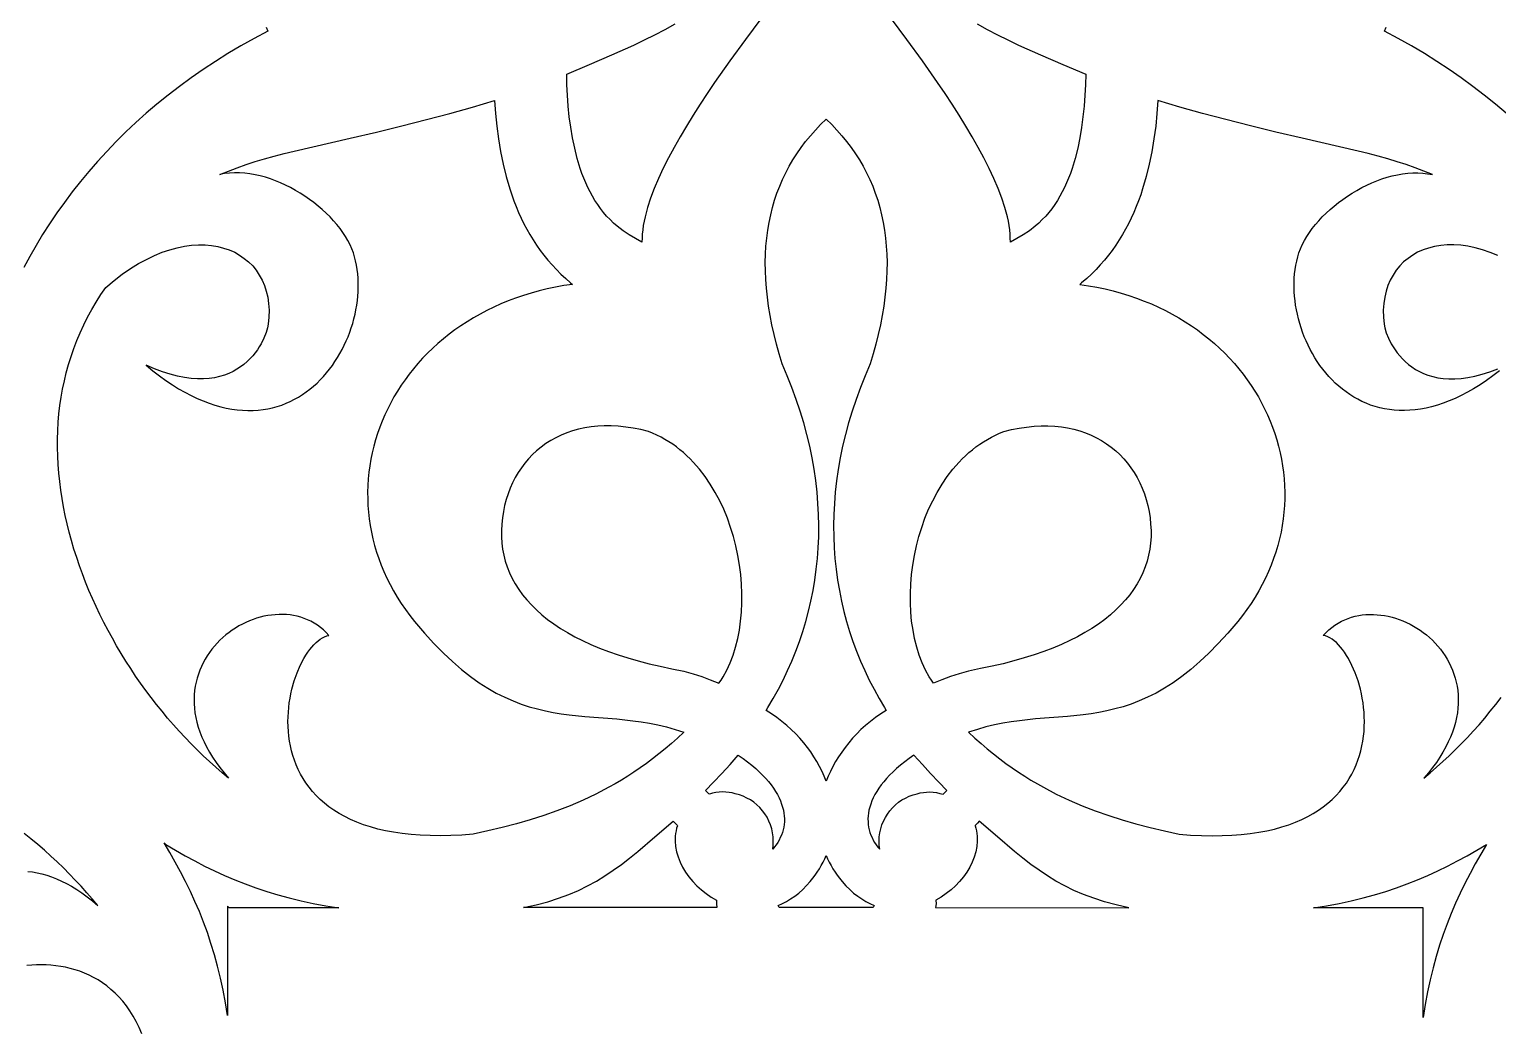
# Model space of a CAD drawing. Extents: x -212 to 212, y -212 to 212.
# Drawn here: x -64.7 to 54.7, y 38.6 to 119.9 of the extents above; entities that cross this region are included whole.
import ezdxf

# ---------------------------------------------------------------- set-up
doc = ezdxf.new("R2010")
doc.units = 0
doc.layers.add('PLAN_1', color=18, linetype='CONTINUOUS')

msp = doc.modelspace()

# ---------------------------------------------------------------- linework, layer by layer
at = {"layer": 'PLAN_1'}
for points in [[(-5.24, 120.78), (-6.5, 119.09), (-7.76, 117.35), (-9, 115.59), (-9.6, 114.71), (-10.18, 113.82), (-10.75, 112.93), (-11.29, 112.05), (-11.81, 111.18), (-12.3, 110.31), (-12.76, 109.46), (-13.19, 108.62), (-13.57, 107.79), (-13.91, 106.98), (-14.21, 106.19), (-14.46, 105.42), (-14.66, 104.68), (-14.74, 104.32), (-14.8, 103.96), (-14.85, 103.61), (-14.88, 103.27), (-14.9, 102.94), (-14.91, 102.61), (-15.44, 102.9), (-15.95, 103.21), (-16.45, 103.54), (-16.92, 103.9), (-17.22, 104.16), (-17.5, 104.44), (-17.78, 104.72), (-18.03, 105.02), (-18.28, 105.34), (-18.51, 105.66), (-18.73, 105.99), (-18.93, 106.34), (-19.13, 106.69), (-19.31, 107.06), (-19.48, 107.43), (-19.64, 107.81), (-19.79, 108.2), (-19.93, 108.6), (-20.17, 109.41), (-20.38, 110.24), (-20.56, 111.09), (-20.7, 111.95), (-20.82, 112.81), (-20.9, 113.68), (-20.97, 114.55), (-21.01, 115.41), (-21.03, 116.26), (-19.18, 117.05), (-17.36, 117.84), (-15.58, 118.64), (-14.71, 119.06), (-13.86, 119.48), (-13.03, 119.91), (-12.22, 120.36)], [(12.35, 120.36), (13.17, 119.91), (14, 119.48), (14.85, 119.05), (15.72, 118.64), (17.5, 117.84), (19.32, 117.05), (21.17, 116.26), (21.15, 115.41), (21.1, 114.55), (21.04, 113.68), (20.95, 112.81), (20.84, 111.94), (20.7, 111.08), (20.52, 110.24), (20.31, 109.4), (20.06, 108.59), (19.93, 108.2), (19.78, 107.81), (19.62, 107.43), (19.45, 107.06), (19.26, 106.69), (19.07, 106.34), (18.87, 105.99), (18.65, 105.66), (18.42, 105.33), (18.17, 105.02), (17.92, 104.72), (17.64, 104.44), (17.36, 104.16), (17.06, 103.9), (16.59, 103.54), (16.09, 103.21), (15.58, 102.9), (15.05, 102.61), (15.04, 102.94), (15.03, 103.27), (14.99, 103.61), (14.94, 103.96), (14.88, 104.31), (14.8, 104.68), (14.6, 105.42), (14.35, 106.19), (14.05, 106.98), (13.71, 107.79), (13.33, 108.61), (12.9, 109.46), (12.44, 110.31), (11.95, 111.18), (11.43, 112.05), (10.89, 112.93), (10.32, 113.82), (9.74, 114.7), (9.13, 115.59), (7.9, 117.35), (6.64, 119.08), (5.38, 120.77)], [(-45.46, 120.09), (-45.33, 119.77), (-46.43, 119.18), (-47.51, 118.57), (-48.57, 117.95), (-49.59, 117.3), (-50.59, 116.64), (-51.57, 115.96), (-52.52, 115.27), (-53.44, 114.56), (-54.34, 113.83), (-55.21, 113.09), (-56.05, 112.33), (-56.87, 111.57), (-57.66, 110.78), (-58.43, 109.99), (-59.17, 109.18), (-59.88, 108.36), (-60.57, 107.53), (-61.24, 106.69), (-61.87, 105.84), (-62.49, 104.98), (-63.07, 104.11), (-63.64, 103.23), (-64.17, 102.34), (-64.68, 101.44), (-65.17, 100.54)], [(55.35, 113.09), (54.48, 113.83), (53.58, 114.55), (52.66, 115.27), (51.71, 115.96), (50.73, 116.64), (49.73, 117.3), (48.71, 117.94), (47.65, 118.57), (46.57, 119.18), (45.47, 119.77), (45.6, 120.09)], [(54.81, 92.15), (54.28, 91.74), (53.75, 91.36), (53.23, 91.01), (52.71, 90.69), (52.21, 90.4), (51.7, 90.13), (51.21, 89.9), (50.72, 89.69), (50.24, 89.51), (49.77, 89.35), (49.3, 89.22), (48.84, 89.11), (48.39, 89.03), (47.95, 88.96), (47.52, 88.93), (47.09, 88.91), (46.67, 88.92), (46.26, 88.94), (45.86, 88.99), (45.47, 89.05), (45.08, 89.14), (44.71, 89.24), (44.34, 89.36), (43.98, 89.5), (43.63, 89.66), (43.29, 89.83), (42.97, 90.01), (42.65, 90.21), (42.34, 90.43), (42.04, 90.66), (41.74, 90.9), (41.46, 91.15), (41.2, 91.41), (40.94, 91.69), (40.69, 91.98), (40.45, 92.27), (40.22, 92.58), (40, 92.89), (39.8, 93.21), (39.6, 93.54), (39.42, 93.88), (39.25, 94.22), (39.09, 94.57), (38.94, 94.92), (38.8, 95.28), (38.68, 95.64), (38.57, 96), (38.47, 96.37), (38.38, 96.74), (38.3, 97.1), (38.24, 97.47), (38.19, 97.84), (38.15, 98.21), (38.13, 98.58), (38.11, 98.95), (38.12, 99.31), (38.13, 99.67), (38.16, 100.03), (38.2, 100.38), (38.26, 100.73), (38.33, 101.07), (38.41, 101.41), (38.51, 101.74), (38.63, 102.07), (38.78, 102.4), (38.95, 102.73), (39.14, 103.06), (39.36, 103.39), (39.59, 103.71), (39.85, 104.03), (40.12, 104.35), (40.41, 104.66), (40.72, 104.96), (41.04, 105.26), (41.37, 105.54), (41.72, 105.82), (42.08, 106.09), (42.45, 106.34), (42.83, 106.59), (43.22, 106.82), (43.62, 107.04), (44.02, 107.24), (44.43, 107.42), (44.84, 107.59), (45.25, 107.75), (45.67, 107.88), (46.09, 107.99), (46.51, 108.09), (46.93, 108.16), (47.35, 108.21), (47.76, 108.24), (48.17, 108.24), (48.58, 108.22), (48.97, 108.17), (49.37, 108.1), (48.67, 108.38), (47.96, 108.65), (47.24, 108.91), (46.49, 109.15), (45.73, 109.39), (44.95, 109.61), (44.15, 109.82), (43.33, 110.01), (38.78, 111.06), (36.63, 111.56), (34.57, 112.06), (32.57, 112.57), (30.66, 113.07), (28.82, 113.59), (27.04, 114.13), (26.96, 113.08), (26.86, 112.04), (26.72, 111), (26.55, 109.96), (26.34, 108.94), (26.09, 107.94), (25.8, 106.95), (25.64, 106.46), (25.47, 105.98), (25.28, 105.5), (25.08, 105.03), (24.87, 104.57), (24.65, 104.11), (24.41, 103.66), (24.16, 103.22), (23.9, 102.79), (23.62, 102.36), (23.33, 101.94), (23.02, 101.54), (22.7, 101.14), (22.36, 100.75), (22.01, 100.37), (21.64, 100), (21.25, 99.65), (20.84, 99.3), (20.69, 99.17), (21.39, 99.06), (22.08, 98.94), (22.75, 98.8), (23.41, 98.64), (24.06, 98.46), (24.69, 98.26), (25.31, 98.05), (25.92, 97.82), (26.51, 97.58), (27.09, 97.32), (27.65, 97.05), (28.2, 96.76), (28.74, 96.46), (29.26, 96.14), (29.76, 95.81), (30.25, 95.47), (30.73, 95.11), (31.19, 94.75), (31.63, 94.37), (32.06, 93.98), (32.48, 93.58), (32.87, 93.17), (33.26, 92.74), (33.62, 92.31), (33.97, 91.87), (34.31, 91.42), (34.62, 90.96), (34.92, 90.5), (35.21, 90.02), (35.47, 89.54), (35.72, 89.06), (35.95, 88.56), (36.17, 88.06), (36.37, 87.55), (36.55, 87.04), (36.71, 86.53), (36.85, 86.01), (36.98, 85.48), (37.09, 84.95), (37.18, 84.42), (37.25, 83.89), (37.3, 83.35), (37.34, 82.81), (37.36, 82.27), (37.35, 81.73), (37.33, 81.19), (37.29, 80.64), (37.23, 80.1), (37.15, 79.56), (37.05, 79.02), (36.93, 78.48), (36.79, 77.94), (36.63, 77.4), (36.45, 76.87), (36.25, 76.34), (36.03, 75.81), (35.79, 75.28), (35.53, 74.76), (35.25, 74.25), (34.95, 73.74), (34.62, 73.23), (34.28, 72.73), (33.91, 72.24), (33.53, 71.75), (32.73, 70.82), (31.95, 69.96), (31.19, 69.19), (30.44, 68.49), (29.71, 67.85), (28.99, 67.29), (28.28, 66.78), (27.58, 66.33), (26.89, 65.94), (26.2, 65.6), (25.53, 65.3), (24.87, 65.04), (24.21, 64.82), (23.55, 64.64), (22.9, 64.49), (22.25, 64.36), (21.61, 64.25), (20.97, 64.17), (19.68, 64.04), (17.1, 63.83), (15.78, 63.69), (15.11, 63.59), (14.44, 63.48), (13.75, 63.34), (13.06, 63.18), (12.36, 62.98), (11.65, 62.75), (12.15, 62.28), (12.66, 61.83), (13.17, 61.4), (13.67, 60.99), (14.18, 60.6), (14.69, 60.22), (15.19, 59.86), (15.7, 59.51), (16.21, 59.18), (16.72, 58.86), (17.24, 58.56), (17.75, 58.27), (18.78, 57.72), (19.83, 57.23), (20.88, 56.77), (21.95, 56.36), (23.04, 55.98), (24.14, 55.63), (25.26, 55.3), (26.4, 55), (27.57, 54.72), (28.76, 54.46), (29.69, 54.39), (30.59, 54.34), (31.45, 54.33), (32.27, 54.34), (33.06, 54.37), (33.82, 54.43), (34.55, 54.51), (35.24, 54.61), (35.9, 54.74), (36.52, 54.88), (37.12, 55.05), (37.69, 55.23), (38.23, 55.43), (38.74, 55.65), (39.22, 55.89), (39.67, 56.14), (40.1, 56.41), (40.49, 56.69), (40.87, 56.98), (41.22, 57.29), (41.54, 57.61), (41.84, 57.94), (42.11, 58.28), (42.37, 58.62), (42.6, 58.98), (42.8, 59.34), (42.99, 59.72), (43.16, 60.09), (43.3, 60.47), (43.43, 60.86), (43.54, 61.25), (43.63, 61.64), (43.7, 62.03), (43.76, 62.43), (43.8, 62.82), (43.82, 63.22), (43.83, 63.61), (43.82, 64), (43.8, 64.38), (43.77, 64.77), (43.72, 65.14), (43.66, 65.52), (43.59, 65.88), (43.51, 66.24), (43.32, 66.93), (43.09, 67.59), (42.82, 68.19), (42.53, 68.75), (42.38, 69), (42.22, 69.25), (42.06, 69.47), (41.89, 69.68), (41.72, 69.87), (41.55, 70.04), (41.38, 70.19), (41.2, 70.32), (41.02, 70.43), (40.85, 70.51), (40.67, 70.58), (40.49, 70.62), (40.72, 70.86), (40.95, 71.07), (41.19, 71.27), (41.44, 71.46), (41.69, 71.62), (41.96, 71.77), (42.23, 71.9), (42.51, 72.01), (42.79, 72.1), (43.08, 72.18), (43.37, 72.24), (43.66, 72.29), (43.96, 72.32), (44.26, 72.33), (44.56, 72.33), (44.87, 72.31), (45.17, 72.28), (45.47, 72.24), (45.77, 72.18), (46.08, 72.1), (46.37, 72.02), (46.67, 71.92), (46.96, 71.8), (47.25, 71.68), (47.54, 71.54), (47.82, 71.38), (48.09, 71.22), (48.36, 71.04), (48.62, 70.86), (48.88, 70.66), (49.12, 70.45), (49.36, 70.23), (49.59, 69.99), (49.8, 69.75), (50.01, 69.5), (50.21, 69.24), (50.39, 68.97), (50.56, 68.69), (50.72, 68.4), (50.87, 68.1), (51, 67.79), (51.11, 67.48), (51.21, 67.16), (51.3, 66.83), (51.36, 66.49), (51.42, 66.14), (51.45, 65.79), (51.46, 65.43), (51.46, 65.07), (51.43, 64.7), (51.39, 64.32), (51.32, 63.94), (51.23, 63.55), (51.12, 63.16), (50.99, 62.76), (50.83, 62.36), (50.65, 61.96), (50.45, 61.55), (50.22, 61.13), (49.96, 60.72), (49.68, 60.3), (49.37, 59.87), (49.03, 59.45), (48.66, 59.02), (49.18, 59.45), (49.7, 59.9), (50.21, 60.36), (50.72, 60.83), (51.22, 61.31), (51.71, 61.81), (52.2, 62.32), (52.68, 62.83), (53.15, 63.36), (53.61, 63.9), (54.07, 64.45), (54.52, 65), (54.96, 65.57)], [(54.69, 101.52), (54.06, 101.77), (53.44, 101.98), (52.84, 102.15), (52.24, 102.27), (51.67, 102.35), (51.1, 102.39), (50.56, 102.38), (50.04, 102.34), (49.54, 102.25), (49.05, 102.13), (48.6, 101.97), (48.16, 101.78), (47.76, 101.55), (47.38, 101.29), (47.02, 101), (46.7, 100.67), (46.41, 100.32), (46.16, 99.93), (45.93, 99.52), (45.74, 99.08), (45.59, 98.62), (45.48, 98.13), (45.41, 97.61), (45.37, 97.08), (45.38, 96.52), (45.44, 95.94), (45.5, 95.63), (45.61, 95.24), (45.78, 94.81), (46.02, 94.33), (46.16, 94.09), (46.32, 93.84), (46.5, 93.6), (46.7, 93.36), (46.92, 93.12), (47.15, 92.89), (47.41, 92.67), (47.68, 92.46), (47.98, 92.26), (48.3, 92.09), (48.64, 91.93), (49, 91.79), (49.39, 91.67), (49.8, 91.58), (50.24, 91.52), (50.7, 91.49), (51.19, 91.49), (51.7, 91.52), (52.24, 91.6), (52.81, 91.71), (53.4, 91.86), (54.02, 92.06), (54.67, 92.3)], [(-64.84, 51.43), (-64.47, 51.39), (-64.08, 51.32), (-63.7, 51.23), (-63.3, 51.12), (-62.91, 50.99), (-62.51, 50.83), (-62.1, 50.65), (-61.69, 50.45), (-61.28, 50.22), (-60.86, 49.96), (-60.44, 49.68), (-60.02, 49.37), (-59.59, 49.03), (-59.16, 48.66), (-59.6, 49.19), (-60.04, 49.7), (-60.5, 50.22), (-60.98, 50.72), (-61.46, 51.22), (-61.95, 51.72), (-62.46, 52.2), (-62.98, 52.68), (-63.5, 53.15), (-64.04, 53.62), (-64.59, 54.07), (-65.15, 54.52)], [(-55.57, 38.23), (-55.79, 38.74), (-56.03, 39.22), (-56.28, 39.67), (-56.55, 40.1), (-56.83, 40.5), (-57.12, 40.87), (-57.43, 41.22), (-57.75, 41.54), (-58.08, 41.84), (-58.42, 42.12), (-58.77, 42.37), (-59.12, 42.6), (-59.49, 42.81), (-59.86, 42.99), (-60.23, 43.16), (-60.61, 43.31), (-61, 43.43), (-61.39, 43.54), (-61.78, 43.63), (-62.17, 43.7), (-62.57, 43.76), (-62.96, 43.8), (-63.36, 43.82), (-63.75, 43.83), (-64.14, 43.82), (-64.53, 43.8), (-64.91, 43.77)]]:
    msp.add_lwpolyline(points, dxfattribs=at)
for points in [[(-26.9, 114.13), (-26.82, 113.08), (-26.72, 112.04), (-26.58, 111), (-26.41, 109.97), (-26.2, 108.95), (-25.95, 107.94), (-25.66, 106.95), (-25.5, 106.46), (-25.33, 105.98), (-25.14, 105.5), (-24.94, 105.03), (-24.73, 104.57), (-24.51, 104.11), (-24.27, 103.66), (-24.03, 103.22), (-23.76, 102.79), (-23.48, 102.36), (-23.19, 101.94), (-22.88, 101.54), (-22.56, 101.14), (-22.22, 100.75), (-21.87, 100.37), (-21.5, 100), (-21.11, 99.65), (-20.71, 99.3), (-20.55, 99.17), (-21.25, 99.07), (-21.94, 98.94), (-22.61, 98.8), (-23.27, 98.64), (-23.92, 98.46), (-24.55, 98.27), (-25.18, 98.05), (-25.78, 97.83), (-26.37, 97.58), (-26.95, 97.32), (-27.52, 97.05), (-28.07, 96.76), (-28.6, 96.46), (-29.12, 96.14), (-29.63, 95.81), (-30.12, 95.47), (-30.59, 95.12), (-31.05, 94.75), (-31.5, 94.37), (-31.92, 93.98), (-32.34, 93.58), (-32.74, 93.17), (-33.12, 92.75), (-33.48, 92.31), (-33.83, 91.87), (-34.17, 91.42), (-34.48, 90.97), (-34.78, 90.5), (-35.07, 90.03), (-35.33, 89.55), (-35.58, 89.06), (-35.81, 88.56), (-36.03, 88.06), (-36.23, 87.56), (-36.41, 87.04), (-36.57, 86.53), (-36.71, 86.01), (-36.84, 85.48), (-36.95, 84.95), (-37.04, 84.42), (-37.11, 83.89), (-37.17, 83.35), (-37.2, 82.81), (-37.22, 82.27), (-37.21, 81.73), (-37.19, 81.19), (-37.15, 80.65), (-37.09, 80.1), (-37.01, 79.56), (-36.91, 79.02), (-36.79, 78.48), (-36.65, 77.94), (-36.49, 77.4), (-36.31, 76.87), (-36.12, 76.34), (-35.9, 75.81), (-35.66, 75.29), (-35.39, 74.76), (-35.11, 74.25), (-34.81, 73.74), (-34.49, 73.23), (-34.14, 72.73), (-33.77, 72.24), (-33.39, 71.75), (-32.59, 70.82), (-31.82, 69.97), (-31.05, 69.19), (-30.31, 68.49), (-29.57, 67.86), (-28.85, 67.29), (-28.14, 66.78), (-27.44, 66.34), (-26.75, 65.94), (-26.07, 65.6), (-25.39, 65.3), (-24.73, 65.04), (-24.07, 64.82), (-23.41, 64.64), (-22.76, 64.49), (-22.12, 64.36), (-21.47, 64.26), (-20.83, 64.17), (-19.55, 64.04), (-16.96, 63.83), (-15.64, 63.69), (-14.97, 63.59), (-14.3, 63.48), (-13.62, 63.34), (-12.92, 63.18), (-12.22, 62.98), (-11.51, 62.75), (-12.02, 62.28), (-12.52, 61.84), (-13.03, 61.41), (-13.54, 60.99), (-14.04, 60.6), (-14.55, 60.22), (-15.06, 59.86), (-15.56, 59.51), (-16.07, 59.18), (-16.58, 58.86), (-17.1, 58.56), (-17.61, 58.27), (-18.65, 57.72), (-19.69, 57.23), (-20.75, 56.77), (-21.82, 56.36), (-22.9, 55.98), (-24, 55.63), (-25.12, 55.31), (-26.27, 55.01), (-27.43, 54.72), (-28.62, 54.46), (-29.55, 54.39), (-30.45, 54.34), (-31.31, 54.33), (-32.14, 54.34), (-32.93, 54.37), (-33.68, 54.43), (-34.41, 54.51), (-35.1, 54.61), (-35.76, 54.74), (-36.39, 54.88), (-36.99, 55.05), (-37.55, 55.23), (-38.09, 55.43), (-38.6, 55.65), (-39.08, 55.89), (-39.53, 56.14), (-39.96, 56.41), (-40.36, 56.69), (-40.73, 56.98), (-41.08, 57.29), (-41.4, 57.61), (-41.7, 57.94), (-41.98, 58.28), (-42.23, 58.63), (-42.46, 58.98), (-42.67, 59.35), (-42.85, 59.72), (-43.02, 60.09), (-43.17, 60.47), (-43.29, 60.86), (-43.4, 61.25), (-43.49, 61.64), (-43.56, 62.03), (-43.62, 62.43), (-43.66, 62.82), (-43.68, 63.22), (-43.69, 63.61), (-43.68, 64), (-43.66, 64.39), (-43.63, 64.77), (-43.58, 65.15), (-43.52, 65.52), (-43.45, 65.88), (-43.37, 66.24), (-43.18, 66.93), (-42.95, 67.59), (-42.69, 68.19), (-42.4, 68.75), (-42.24, 69.01), (-42.08, 69.25), (-41.92, 69.47), (-41.76, 69.68), (-41.59, 69.87), (-41.41, 70.04), (-41.24, 70.19), (-41.06, 70.32), (-40.89, 70.43), (-40.71, 70.51), (-40.53, 70.58), (-40.36, 70.62), (-40.58, 70.86), (-40.81, 71.07), (-41.05, 71.27), (-41.3, 71.46), (-41.56, 71.62), (-41.82, 71.77), (-42.09, 71.9), (-42.37, 72.01), (-42.65, 72.1), (-42.94, 72.18), (-43.23, 72.24), (-43.52, 72.29), (-43.82, 72.32), (-44.12, 72.33), (-44.42, 72.33), (-44.73, 72.31), (-45.03, 72.28), (-45.33, 72.24), (-45.64, 72.18), (-45.94, 72.11), (-46.24, 72.02), (-46.53, 71.92), (-46.83, 71.8), (-47.11, 71.68), (-47.4, 71.54), (-47.68, 71.39), (-47.95, 71.22), (-48.22, 71.05), (-48.48, 70.86), (-48.74, 70.66), (-48.98, 70.45), (-49.22, 70.23), (-49.45, 70), (-49.66, 69.75), (-49.87, 69.5), (-50.07, 69.24), (-50.25, 68.97), (-50.42, 68.69), (-50.58, 68.4), (-50.73, 68.1), (-50.86, 67.8), (-50.97, 67.48), (-51.07, 67.16), (-51.16, 66.83), (-51.23, 66.49), (-51.28, 66.15), (-51.31, 65.79), (-51.32, 65.44), (-51.32, 65.07), (-51.29, 64.7), (-51.25, 64.32), (-51.18, 63.94), (-51.09, 63.56), (-50.98, 63.16), (-50.85, 62.77), (-50.69, 62.36), (-50.51, 61.96), (-50.31, 61.55), (-50.08, 61.14), (-49.82, 60.72), (-49.54, 60.3), (-49.23, 59.88), (-48.89, 59.45), (-48.52, 59.02), (-49.05, 59.46), (-49.56, 59.9), (-50.08, 60.36), (-50.58, 60.83), (-51.08, 61.32), (-51.57, 61.81), (-52.06, 62.32), (-52.54, 62.84), (-53.01, 63.36), (-53.48, 63.9), (-53.93, 64.45), (-54.38, 65.01), (-54.82, 65.57), (-55.25, 66.15), (-55.67, 66.73), (-56.08, 67.32), (-56.48, 67.92), (-56.87, 68.53), (-57.25, 69.15), (-57.62, 69.77), (-57.97, 70.4), (-58.32, 71.03), (-58.65, 71.67), (-58.98, 72.32), (-59.29, 72.97), (-59.58, 73.63), (-59.87, 74.29), (-60.14, 74.95), (-60.4, 75.62), (-60.64, 76.29), (-60.87, 76.97), (-61.09, 77.65), (-61.29, 78.33), (-61.47, 79.01), (-61.64, 79.7), (-61.8, 80.39), (-61.93, 81.07), (-62.06, 81.76), (-62.16, 82.45), (-62.25, 83.14), (-62.32, 83.83), (-62.37, 84.52), (-62.41, 85.21), (-62.43, 85.9), (-62.42, 86.59), (-62.4, 87.27), (-62.37, 87.96), (-62.31, 88.64), (-62.23, 89.31), (-62.13, 89.99), (-62.01, 90.66), (-61.87, 91.33), (-61.72, 91.99), (-61.53, 92.65), (-61.33, 93.31), (-61.11, 93.96), (-60.86, 94.6), (-60.59, 95.24), (-60.3, 95.87), (-59.99, 96.5), (-59.65, 97.12), (-59.29, 97.73), (-58.9, 98.34), (-58.49, 98.93), (-57.82, 99.49), (-57.16, 100), (-56.5, 100.46), (-55.84, 100.86), (-55.19, 101.21), (-54.55, 101.52), (-53.92, 101.78), (-53.3, 101.99), (-52.7, 102.15), (-52.1, 102.27), (-51.53, 102.35), (-50.97, 102.39), (-50.42, 102.38), (-49.9, 102.34), (-49.4, 102.26), (-48.92, 102.13), (-48.46, 101.98), (-48.02, 101.78), (-47.62, 101.55), (-47.24, 101.29), (-46.89, 101), (-46.56, 100.67), (-46.27, 100.32), (-46.02, 99.93), (-45.79, 99.52), (-45.61, 99.08), (-45.45, 98.62), (-45.34, 98.13), (-45.27, 97.61), (-45.23, 97.08), (-45.24, 96.52), (-45.3, 95.94), (-45.36, 95.63), (-45.47, 95.25), (-45.64, 94.81), (-45.88, 94.34), (-46.02, 94.09), (-46.18, 93.85), (-46.36, 93.6), (-46.56, 93.36), (-46.78, 93.12), (-47.01, 92.89), (-47.27, 92.67), (-47.54, 92.46), (-47.84, 92.27), (-48.16, 92.09), (-48.5, 91.93), (-48.86, 91.79), (-49.25, 91.67), (-49.66, 91.58), (-50.1, 91.52), (-50.56, 91.49), (-51.05, 91.49), (-51.56, 91.53), (-52.1, 91.6), (-52.67, 91.71), (-53.26, 91.86), (-53.88, 92.06), (-54.54, 92.3), (-55.22, 92.59), (-54.68, 92.15), (-54.14, 91.74), (-53.61, 91.36), (-53.09, 91.01), (-52.58, 90.69), (-52.07, 90.4), (-51.57, 90.14), (-51.07, 89.9), (-50.58, 89.69), (-50.1, 89.51), (-49.63, 89.35), (-49.16, 89.22), (-48.71, 89.11), (-48.26, 89.03), (-47.81, 88.97), (-47.38, 88.93), (-46.95, 88.91), (-46.53, 88.92), (-46.12, 88.94), (-45.72, 88.99), (-45.33, 89.06), (-44.94, 89.14), (-44.57, 89.24), (-44.2, 89.36), (-43.84, 89.5), (-43.5, 89.66), (-43.16, 89.83), (-42.83, 90.01), (-42.51, 90.21), (-42.2, 90.43), (-41.9, 90.66), (-41.61, 90.9), (-41.33, 91.15), (-41.06, 91.42), (-40.8, 91.69), (-40.55, 91.98), (-40.31, 92.27), (-40.08, 92.58), (-39.87, 92.89), (-39.66, 93.22), (-39.47, 93.55), (-39.28, 93.88), (-39.11, 94.22), (-38.95, 94.57), (-38.8, 94.92), (-38.67, 95.28), (-38.54, 95.64), (-38.43, 96), (-38.33, 96.37), (-38.24, 96.74), (-38.16, 97.11), (-38.1, 97.48), (-38.05, 97.85), (-38.01, 98.22), (-37.99, 98.58), (-37.98, 98.95), (-37.98, 99.31), (-37.99, 99.68), (-38.02, 100.03), (-38.06, 100.39), (-38.12, 100.73), (-38.19, 101.08), (-38.27, 101.41), (-38.37, 101.74), (-38.49, 102.07), (-38.64, 102.4), (-38.81, 102.73), (-39, 103.06), (-39.22, 103.39), (-39.46, 103.71), (-39.71, 104.03), (-39.98, 104.35), (-40.27, 104.66), (-40.58, 104.96), (-40.9, 105.26), (-41.24, 105.54), (-41.58, 105.82), (-41.94, 106.09), (-42.31, 106.35), (-42.69, 106.59), (-43.08, 106.82), (-43.48, 107.04), (-43.88, 107.24), (-44.29, 107.43), (-44.7, 107.6), (-45.12, 107.75), (-45.53, 107.88), (-45.95, 108), (-46.37, 108.09), (-46.79, 108.16), (-47.21, 108.21), (-47.62, 108.24), (-48.03, 108.25), (-48.44, 108.22), (-48.84, 108.18), (-49.23, 108.1), (-48.53, 108.38), (-47.83, 108.65), (-47.1, 108.91), (-46.35, 109.16), (-45.59, 109.39), (-44.81, 109.61), (-44.01, 109.82), (-43.19, 110.01), (-38.64, 111.06), (-36.5, 111.56), (-34.43, 112.06), (-32.44, 112.57), (-30.52, 113.07), (-28.68, 113.59)], [(0.07, 58.76), (-0.09, 59.17), (-0.27, 59.57), (-0.47, 59.97), (-0.69, 60.37), (-0.93, 60.76), (-1.19, 61.15), (-1.46, 61.52), (-1.76, 61.9), (-2.08, 62.26), (-2.41, 62.62), (-2.77, 62.96), (-3.14, 63.3), (-3.53, 63.62), (-3.94, 63.94), (-4.37, 64.24), (-4.82, 64.53), (-4.67, 64.77), (-4.23, 65.5), (-3.82, 66.24), (-3.43, 66.99), (-3.07, 67.76), (-2.72, 68.54), (-2.4, 69.33), (-2.11, 70.12), (-1.84, 70.93), (-1.59, 71.75), (-1.37, 72.59), (-1.17, 73.42), (-1, 74.27), (-0.85, 75.13), (-0.74, 76), (-0.64, 76.87), (-0.58, 77.76), (-0.54, 78.65), (-0.53, 79.55), (-0.55, 80.45), (-0.6, 81.36), (-0.67, 82.28), (-0.78, 83.21), (-0.91, 84.14), (-1.08, 85.07), (-1.27, 86.01), (-1.5, 86.96), (-1.76, 87.91), (-2.04, 88.86), (-2.36, 89.82), (-2.71, 90.78), (-3.1, 91.74), (-3.51, 92.71), (-3.76, 93.52), (-3.98, 94.32), (-4.17, 95.11), (-4.34, 95.89), (-4.49, 96.65), (-4.61, 97.4), (-4.71, 98.14), (-4.79, 98.86), (-4.84, 99.57), (-4.87, 100.27), (-4.88, 100.96), (-4.86, 101.63), (-4.83, 102.29), (-4.76, 102.94), (-4.68, 103.58), (-4.57, 104.2), (-4.44, 104.82), (-4.29, 105.42), (-4.12, 106.01), (-3.93, 106.58), (-3.71, 107.15), (-3.47, 107.7), (-3.21, 108.24), (-2.93, 108.78), (-2.63, 109.29), (-2.31, 109.8), (-1.96, 110.3), (-1.6, 110.78), (-1.21, 111.26), (-0.8, 111.72), (-0.38, 112.17), (0.07, 112.61), (0.52, 112.17), (0.94, 111.72), (1.35, 111.26), (1.73, 110.78), (2.1, 110.3), (2.44, 109.8), (2.77, 109.3), (3.07, 108.78), (3.35, 108.25), (3.61, 107.7), (3.85, 107.15), (4.06, 106.58), (4.26, 106.01), (4.43, 105.42), (4.58, 104.82), (4.71, 104.2), (4.82, 103.58), (4.9, 102.94), (4.96, 102.29), (5, 101.63), (5.02, 100.96), (5.01, 100.27), (4.98, 99.57), (4.93, 98.86), (4.85, 98.13), (4.75, 97.4), (4.63, 96.65), (4.48, 95.89), (4.31, 95.11), (4.12, 94.32), (3.9, 93.52), (3.65, 92.71), (3.24, 91.74), (2.85, 90.78), (2.5, 89.82), (2.18, 88.86), (1.89, 87.9), (1.64, 86.96), (1.41, 86.01), (1.22, 85.07), (1.05, 84.13), (0.92, 83.2), (0.81, 82.28), (0.74, 81.36), (0.69, 80.45), (0.67, 79.55), (0.68, 78.65), (0.72, 77.76), (0.78, 76.87), (0.87, 76), (0.99, 75.13), (1.14, 74.27), (1.31, 73.42), (1.51, 72.58), (1.73, 71.75), (1.97, 70.93), (2.25, 70.12), (2.54, 69.33), (2.86, 68.54), (3.2, 67.76), (3.57, 66.99), (3.96, 66.24), (4.37, 65.5), (4.81, 64.77), (4.96, 64.53), (4.51, 64.24), (4.08, 63.94), (3.67, 63.62), (3.28, 63.3), (2.9, 62.96), (2.55, 62.61), (2.22, 62.26), (1.9, 61.89), (1.6, 61.52), (1.33, 61.14), (1.07, 60.76), (0.83, 60.37), (0.61, 59.97), (0.41, 59.57), (0.23, 59.17)], [(-8.66, 66.73), (-8.48, 66.98), (-8.31, 67.25), (-8.01, 67.81), (-7.74, 68.4), (-7.5, 69.03), (-7.29, 69.68), (-7.12, 70.36), (-6.99, 71.06), (-6.89, 71.78), (-6.82, 72.52), (-6.78, 73.27), (-6.78, 74.03), (-6.81, 74.8), (-6.88, 75.58), (-6.97, 76.35), (-7.11, 77.13), (-7.27, 77.9), (-7.47, 78.66), (-7.7, 79.41), (-7.96, 80.15), (-8.26, 80.88), (-8.59, 81.58), (-8.96, 82.26), (-9.35, 82.92), (-9.78, 83.55), (-10.24, 84.15), (-10.74, 84.71), (-11, 84.98), (-11.26, 85.24), (-11.54, 85.49), (-11.82, 85.72), (-12.11, 85.95), (-12.41, 86.17), (-12.72, 86.37), (-13.04, 86.56), (-13.36, 86.74), (-13.7, 86.91), (-14.04, 87.07), (-14.38, 87.21), (-15.01, 87.36), (-15.63, 87.48), (-16.23, 87.57), (-16.83, 87.63), (-17.4, 87.66), (-17.97, 87.66), (-18.51, 87.64), (-19.05, 87.58), (-19.56, 87.5), (-20.07, 87.39), (-20.55, 87.25), (-21.02, 87.09), (-21.47, 86.91), (-21.91, 86.7), (-22.33, 86.47), (-22.72, 86.22), (-23.1, 85.94), (-23.47, 85.64), (-23.81, 85.33), (-24.13, 84.99), (-24.43, 84.64), (-24.71, 84.26), (-24.98, 83.87), (-25.21, 83.47), (-25.43, 83.04), (-25.63, 82.6), (-25.8, 82.15), (-25.95, 81.68), (-26.08, 81.2), (-26.18, 80.71), (-26.26, 80.2), (-26.31, 79.68), (-26.34, 79.16), (-26.34, 78.65), (-26.3, 78.14), (-26.24, 77.64), (-26.15, 77.15), (-26.02, 76.67), (-25.87, 76.19), (-25.68, 75.72), (-25.46, 75.26), (-25.21, 74.81), (-24.93, 74.37), (-24.62, 73.93), (-24.28, 73.51), (-23.9, 73.1), (-23.49, 72.7), (-23.05, 72.31), (-22.58, 71.92), (-22.08, 71.56), (-21.54, 71.2), (-20.97, 70.85), (-20.37, 70.52), (-19.73, 70.2), (-19.06, 69.89), (-18.36, 69.59), (-17.62, 69.31), (-16.85, 69.04), (-16.05, 68.79), (-15.21, 68.55), (-14.33, 68.32), (-13.43, 68.11), (-12.48, 67.91), (-11.51, 67.73), (-10.75, 67.51), (-10.04, 67.27), (-9.35, 67.02)], [(8.79, 66.73), (8.62, 66.98), (8.45, 67.25), (8.15, 67.81), (7.87, 68.4), (7.64, 69.03), (7.43, 69.68), (7.26, 70.36), (7.13, 71.06), (7.02, 71.78), (6.95, 72.52), (6.92, 73.27), (6.92, 74.03), (6.95, 74.8), (7.01, 75.58), (7.11, 76.35), (7.24, 77.13), (7.41, 77.9), (7.61, 78.66), (7.84, 79.41), (8.1, 80.15), (8.4, 80.88), (8.73, 81.58), (9.09, 82.26), (9.49, 82.92), (9.92, 83.55), (10.38, 84.15), (10.88, 84.71), (11.13, 84.98), (11.4, 85.24), (11.68, 85.49), (11.96, 85.72), (12.25, 85.95), (12.55, 86.17), (12.86, 86.37), (13.18, 86.56), (13.5, 86.74), (13.83, 86.91), (14.17, 87.06), (14.52, 87.21), (15.15, 87.36), (15.77, 87.48), (16.37, 87.57), (16.97, 87.63), (17.54, 87.66), (18.1, 87.66), (18.65, 87.64), (19.19, 87.58), (19.7, 87.5), (20.21, 87.39), (20.69, 87.25), (21.16, 87.09), (21.61, 86.91), (22.05, 86.7), (22.46, 86.47), (22.86, 86.21), (23.24, 85.94), (23.61, 85.64), (23.95, 85.33), (24.27, 84.99), (24.57, 84.64), (24.85, 84.26), (25.11, 83.87), (25.35, 83.46), (25.57, 83.04), (25.77, 82.6), (25.94, 82.15), (26.09, 81.68), (26.22, 81.2), (26.32, 80.71), (26.4, 80.2), (26.45, 79.68), (26.48, 79.16), (26.48, 78.65), (26.44, 78.14), (26.38, 77.64), (26.29, 77.15), (26.16, 76.66), (26.01, 76.19), (25.82, 75.72), (25.6, 75.26), (25.35, 74.81), (25.07, 74.37), (24.76, 73.93), (24.42, 73.51), (24.04, 73.1), (23.63, 72.7), (23.19, 72.3), (22.72, 71.92), (22.22, 71.55), (21.68, 71.2), (21.11, 70.85), (20.51, 70.52), (19.87, 70.2), (19.2, 69.89), (18.5, 69.59), (17.76, 69.31), (16.99, 69.04), (16.18, 68.79), (15.34, 68.55), (14.47, 68.32), (13.56, 68.11), (12.62, 67.92), (11.64, 67.73), (10.89, 67.51), (10.17, 67.27), (9.48, 67.02)], [(-9.43, 57.71), (-9.48, 57.75), (-9.75, 58), (-9.08, 58.68), (-8.42, 59.39), (-7.75, 60.13), (-7.08, 60.89), (-6.69, 60.61), (-6.32, 60.34), (-5.98, 60.07), (-5.66, 59.8), (-5.37, 59.53), (-5.1, 59.26), (-4.84, 58.99), (-4.61, 58.73), (-4.4, 58.46), (-4.21, 58.2), (-4.04, 57.94), (-3.89, 57.68), (-3.76, 57.42), (-3.64, 57.17), (-3.55, 56.91), (-3.47, 56.66), (-3.41, 56.42), (-3.36, 56.18), (-3.34, 55.94), (-3.32, 55.7), (-3.33, 55.47), (-3.35, 55.24), (-3.38, 55.02), (-3.43, 54.8), (-3.49, 54.59), (-3.57, 54.38), (-3.66, 54.18), (-3.76, 53.98), (-3.87, 53.78), (-4, 53.6), (-4.13, 53.42), (-4.28, 53.24), (-4.24, 53.55), (-4.23, 53.88), (-4.25, 54.23), (-4.29, 54.57), (-4.36, 54.9), (-4.47, 55.22), (-4.59, 55.53), (-4.74, 55.83), (-4.92, 56.11), (-5.11, 56.37), (-5.33, 56.62), (-5.57, 56.84), (-5.82, 57.05), (-6.09, 57.24), (-6.38, 57.4), (-6.68, 57.54), (-6.99, 57.65), (-7.32, 57.74), (-7.57, 57.81), (-7.83, 57.86), (-8.09, 57.88), (-8.36, 57.89), (-8.63, 57.88), (-8.9, 57.84), (-9.16, 57.79)], [(9.57, 57.7), (9.62, 57.75), (9.89, 58), (9.22, 58.68), (8.56, 59.39), (7.89, 60.12), (7.21, 60.88), (6.83, 60.61), (6.46, 60.34), (6.12, 60.07), (5.8, 59.8), (5.51, 59.53), (5.23, 59.26), (4.98, 58.99), (4.75, 58.72), (4.54, 58.46), (4.35, 58.2), (4.18, 57.94), (4.03, 57.68), (3.9, 57.42), (3.78, 57.17), (3.69, 56.91), (3.61, 56.66), (3.55, 56.42), (3.5, 56.18), (3.48, 55.94), (3.46, 55.7), (3.47, 55.47), (3.49, 55.24), (3.52, 55.02), (3.57, 54.8), (3.63, 54.59), (3.71, 54.38), (3.8, 54.18), (3.9, 53.98), (4.01, 53.78), (4.14, 53.6), (4.27, 53.41), (4.42, 53.24), (4.38, 53.55), (4.37, 53.88), (4.39, 54.23), (4.43, 54.57), (4.5, 54.9), (4.6, 55.22), (4.73, 55.53), (4.88, 55.82), (5.06, 56.1), (5.25, 56.37), (5.47, 56.61), (5.7, 56.84), (5.96, 57.05), (6.23, 57.24), (6.52, 57.4), (6.82, 57.54), (7.13, 57.65), (7.46, 57.74), (7.71, 57.81), (7.97, 57.86), (8.23, 57.88), (8.5, 57.89), (8.77, 57.88), (9.04, 57.84), (9.31, 57.78)], [(-12.37, 55.53), (-12.22, 55.35), (-12.05, 55.18), (-12.02, 55.15), (-12.09, 54.94), (-12.14, 54.73), (-12.18, 54.52), (-12.2, 54.31), (-12.21, 54.1), (-12.21, 53.89), (-12.18, 53.46), (-12.1, 53.03), (-11.97, 52.61), (-11.81, 52.19), (-11.6, 51.78), (-11.36, 51.38), (-11.09, 50.99), (-10.78, 50.62), (-10.45, 50.27), (-10.08, 49.94), (-9.69, 49.63), (-9.28, 49.34), (-8.85, 49.09), (-8.86, 48.79), (-8.83, 48.49), (-24.53, 48.49), (-23.52, 48.71), (-22.57, 48.97), (-21.69, 49.25), (-20.86, 49.56), (-20.07, 49.89), (-19.33, 50.26), (-18.61, 50.65), (-17.92, 51.07), (-17.25, 51.52), (-16.58, 52), (-15.92, 52.51), (-15.25, 53.05), (-13.86, 54.23)], [(12.5, 55.53), (12.36, 55.35), (12.19, 55.17), (12.17, 55.15), (12.23, 54.94), (12.28, 54.73), (12.32, 54.52), (12.34, 54.31), (12.35, 54.1), (12.35, 53.88), (12.32, 53.46), (12.24, 53.03), (12.11, 52.6), (11.95, 52.19), (11.74, 51.78), (11.5, 51.38), (11.23, 50.99), (10.92, 50.62), (10.58, 50.27), (10.22, 49.94), (9.83, 49.63), (9.42, 49.34), (8.99, 49.09), (9, 48.79), (8.97, 48.49), (24.67, 48.48), (23.66, 48.71), (22.71, 48.97), (21.83, 49.25), (21, 49.56), (20.21, 49.89), (19.47, 50.26), (18.75, 50.65), (18.06, 51.07), (17.39, 51.52), (16.72, 52), (16.06, 52.51), (15.39, 53.05), (14, 54.23)], [(-48.47, 48.47), (-48.61, 48.61), (-48.62, 39.7), (-48.78, 40.75), (-48.97, 41.77), (-49.19, 42.76), (-49.42, 43.72), (-49.67, 44.65), (-49.95, 45.56), (-50.24, 46.45), (-50.56, 47.31), (-50.89, 48.16), (-51.25, 48.99), (-51.62, 49.8), (-52.01, 50.61), (-52.42, 51.4), (-52.85, 52.19), (-53.29, 52.98), (-53.76, 53.76), (-53.62, 53.62), (-52.84, 53.15), (-52.05, 52.71), (-51.26, 52.28), (-50.47, 51.87), (-49.66, 51.48), (-48.85, 51.1), (-48.02, 50.75), (-47.17, 50.42), (-46.3, 50.1), (-45.42, 49.81), (-44.51, 49.53), (-43.58, 49.28), (-42.62, 49.04), (-41.63, 48.83), (-40.61, 48.64), (-39.56, 48.48)], [(0.07, 48.49), (0.07, 48.5), (-3.75, 48.49), (-3.83, 48.67), (-3.49, 48.81), (-3.15, 48.99), (-2.82, 49.19), (-2.49, 49.42), (-2.16, 49.67), (-1.84, 49.96), (-1.53, 50.28), (-1.22, 50.62), (-1.02, 50.87), (-0.83, 51.12), (-0.65, 51.38), (-0.48, 51.64), (-0.33, 51.91), (-0.18, 52.18), (-0.05, 52.45), (0.07, 52.73), (0.19, 52.45), (0.32, 52.18), (0.47, 51.91), (0.62, 51.64), (0.79, 51.38), (0.97, 51.12), (1.16, 50.87), (1.36, 50.62), (1.67, 50.27), (1.98, 49.96), (2.3, 49.67), (2.63, 49.42), (2.96, 49.19), (3.29, 48.99), (3.63, 48.81), (3.97, 48.67), (3.89, 48.49)], [(48.61, 48.47), (39.7, 48.47), (40.75, 48.64), (41.77, 48.83), (42.76, 49.04), (43.72, 49.27), (44.65, 49.53), (45.56, 49.8), (46.44, 50.1), (47.31, 50.41), (48.15, 50.75), (48.98, 51.1), (49.8, 51.47), (50.6, 51.87), (51.4, 52.28), (52.19, 52.7), (52.97, 53.15), (53.75, 53.61), (53.29, 52.83), (52.84, 52.05), (52.42, 51.26), (52.01, 50.46), (51.62, 49.66), (51.24, 48.84), (50.89, 48.01), (50.55, 47.17), (50.24, 46.3), (49.94, 45.42), (49.67, 44.51), (49.42, 43.58), (49.18, 42.62), (48.97, 41.63), (48.78, 40.61), (48.62, 39.55)]]:
    msp.add_lwpolyline(points, close=True, dxfattribs=at)

doc.saveas('drawing.dxf')
